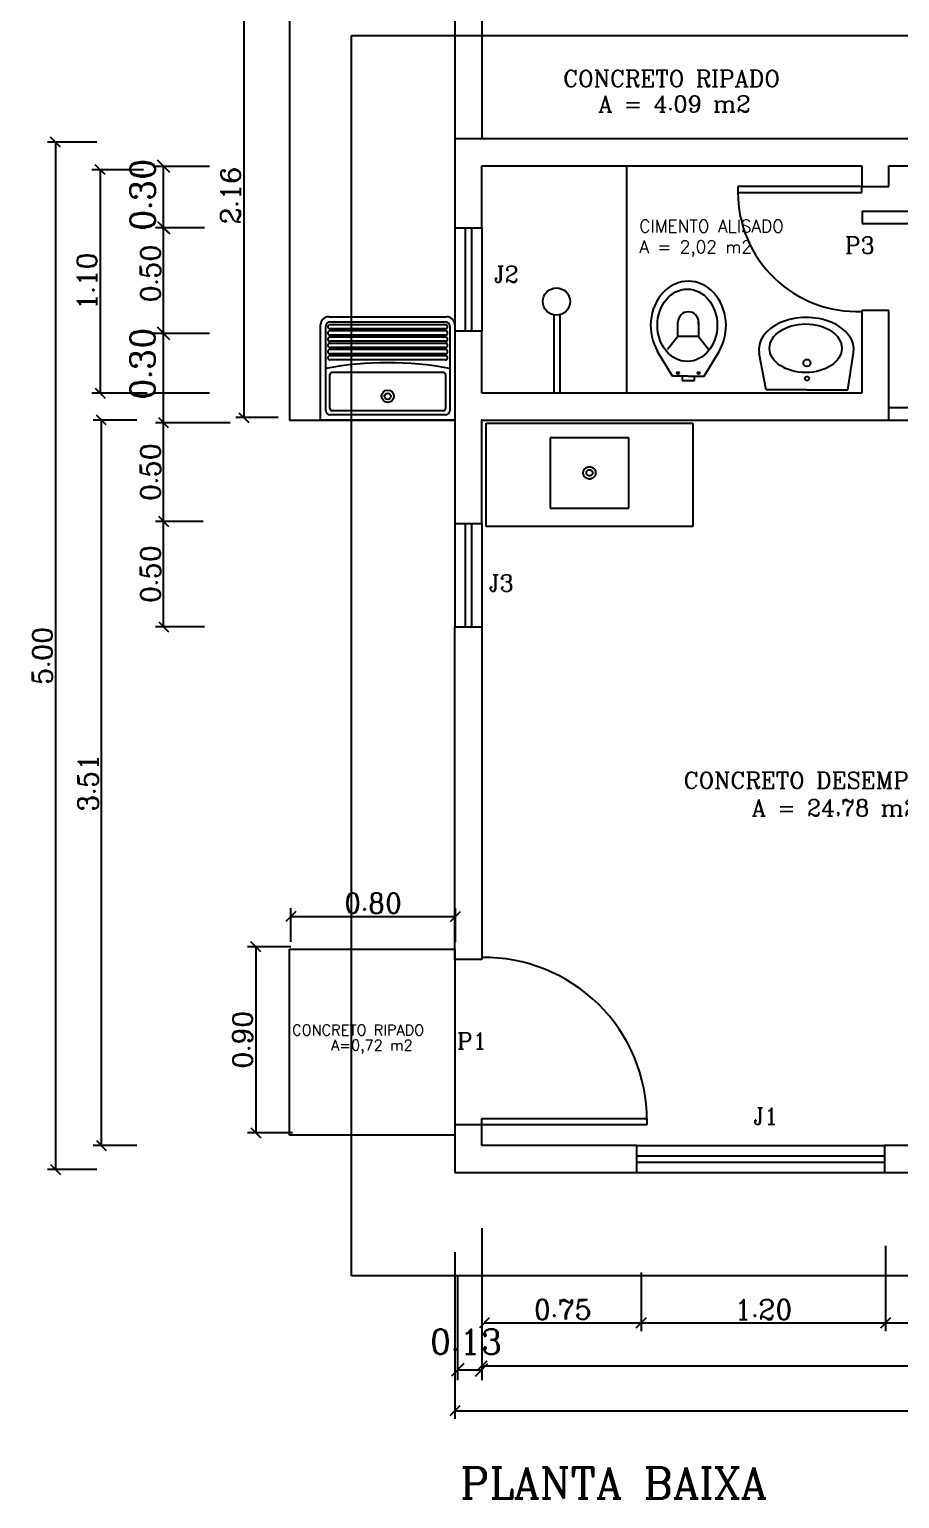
# Model space of a CAD drawing. Extents: x -43 to 70, y -5 to 23.
# Drawn here: x -42.7 to -38.49, y 5.12 to 12.23 of the extents above; entities that cross this region are included whole.
import ezdxf
from ezdxf.enums import TextEntityAlignment as Align

# ---------------------------------------------------------------- set-up
doc = ezdxf.new("R2010")
doc.units = 0
doc.header["$LTSCALE"] = 20
for name, pattern in [('BORDER2', [0.875, 0.25, -0.125, 0.25, -0.125, 0, -0.125]), ('DASHDOT', [1, 0.5, -0.25, 0, -0.25]), ('DASHED2', [0.375, 0.25, -0.125]), ('HIDDEN2', [0.1875, 0.125, -0.0625]), ('HIDDENX2', [0.75, 0.5, -0.25])]:
    doc.linetypes.add(name, pattern=pattern)
doc.layers.get('0').update_dxf_attribs({"color": 5, "linetype": 'CONTINUOUS'})
doc.layers.get('DEFPOINTS').update_dxf_attribs({"linetype": 'CONTINUOUS'})
for name, color, linetype in [('CAIXADÁGUA', 244, 'CONTINUOUS'), ('CALÇADA', 244, 'CONTINUOUS'), ('COTAS', 244, 'CONTINUOUS'), ('JANELA', 5, 'CONTINUOUS'), ('LOUÇA', 5, 'CONTINUOUS'), ('PAREDE', 7, 'CONTINUOUS'), ('PORTAS', 1, 'CONTINUOUS'), ('PROJPAR', 11, 'DASHED2'), ('PROJTELH', 30, 'HIDDEN2'), ('TEXTO', 1, 'CONTINUOUS')]:
    doc.layers.add(name, color=color, linetype=linetype)
doc.styles.add('ROMANC', font='romanc')
doc.dimstyles.new('ISO-25', dxfattribs={"dimscale": 0.8, "dimtxt": 0.12, "dimasz": 0.06, "dimexe": 0.05, "dimexo": 0.5, "dimgap": 0.02, "dimtad": 1, "dimtoh": 1, "dimzin": 1, "dimtxsty": 'ROMANC', "dimblk1": 'OBLIQUE', "dimblk2": 'OBLIQUE', "dimsah": 1, "dimcen": 0.12, "dimclrd": 244, "dimclre": 244, "dimclrt": 244, "dimazin": 3, "dimtfac": 1, "dimtdec": 4, "dimtmove": 0, "dimatfit": 3, "dimtvp": 1, "dimtolj": 1, "dimtzin": 0})

# ---------------------------------------------------------------- blocks, each defined once
blk = doc.blocks.new('_OBLIQUE')
at = {"color": 0, "linetype": 'BYBLOCK'}
blk.add_line((-0.5, -0.5), (0.5, 0.5), dxfattribs=at)
blk = doc.blocks.new('*D95')
at = {"color": 244, "linetype": 'BYBLOCK'}
for p, q in [((-41.4448, 12.4969), (-41.4448, 12.7112)), ((-41.4448, 12.6712), (-40.6448, 12.6712)), ((-40.6448, 12.5151), (-40.6448, 12.7112))]:
    blk.add_line(p, q, dxfattribs=at)
at = {"layer": 'DEFPOINTS', "color": 0, "linetype": 'BYBLOCK'}
for p in [(-40.6448, 12.6712), (-41.4448, 12.0969), (-40.6448, 12.1151)]:
    blk.add_point(p, dxfattribs=at)
at = {"color": 244, "linetype": 'BYBLOCK', "xscale": 0.048, "yscale": 0.048, "zscale": 0.048, "rotation": 180}
blk.add_blockref('_OBLIQUE', (-41.4448, 12.6712), dxfattribs=at)
at = {"color": 244, "linetype": 'BYBLOCK', "xscale": 0.048, "yscale": 0.048, "zscale": 0.048}
blk.add_blockref('_OBLIQUE', (-40.6448, 12.6712), dxfattribs=at)
at = {"color": 244, "linetype": 'BYBLOCK', "insert": (-41.0448, 12.7352), "char_height": 0.096, "attachment_point": 5, "style": 'ROMANC'}
blk.add_mtext('\\A1;0.80', dxfattribs=at)
blk = doc.blocks.new('*D92')
at = {"color": 244, "linetype": 'BYBLOCK'}
for p, q in [((-41.4389, 7.8121), (-41.4389, 7.9751)), ((-40.6421, 7.8121), (-40.6421, 7.9751)), ((-41.4389, 7.9351), (-40.6421, 7.9351))]:
    blk.add_line(p, q, dxfattribs=at)
at = {"layer": 'DEFPOINTS', "color": 0, "linetype": 'BYBLOCK'}
for p in [(-40.6421, 7.9351), (-41.4389, 7.4121), (-40.6421, 7.4121)]:
    blk.add_point(p, dxfattribs=at)
at = {"color": 244, "linetype": 'BYBLOCK', "xscale": 0.048, "yscale": 0.048, "zscale": 0.048, "rotation": 180}
blk.add_blockref('_OBLIQUE', (-41.4389, 7.9351), dxfattribs=at)
at = {"color": 244, "linetype": 'BYBLOCK', "xscale": 0.048, "yscale": 0.048, "zscale": 0.048}
blk.add_blockref('_OBLIQUE', (-40.6421, 7.9351), dxfattribs=at)
at = {"color": 244, "linetype": 'BYBLOCK', "insert": (-41.0405, 7.9991), "char_height": 0.096, "attachment_point": 5, "style": 'ROMANC'}
blk.add_mtext('\\A1;0.80', dxfattribs=at)
blk = doc.blocks.new('*D102')
at = {"color": 244, "linetype": 'BYBLOCK'}
for p, q in [((-42.3785, 11.6813), (-42.6174, 11.6813)), ((-42.5774, 11.6813), (-42.5774, 6.7106)), ((-42.3785, 6.7106), (-42.6174, 6.7106))]:
    blk.add_line(p, q, dxfattribs=at)
at = {"layer": 'DEFPOINTS', "color": 0, "linetype": 'BYBLOCK'}
for p in [(-41.9785, 11.6813), (-42.5774, 6.7106), (-41.9785, 6.7106)]:
    blk.add_point(p, dxfattribs=at)
at = {"color": 244, "linetype": 'BYBLOCK', "xscale": 0.048, "yscale": 0.048, "zscale": 0.048}
for p, rotation in [((-42.5774, 11.6813), 90), ((-42.5774, 6.7106), 270)]:
    blk.add_blockref('_OBLIQUE', p, dxfattribs=dict(at, rotation=rotation))
at = {"color": 244, "linetype": 'BYBLOCK', "insert": (-42.6414, 9.196), "char_height": 0.096, "attachment_point": 5, "rotation": 90, "style": 'ROMANC'}
blk.add_mtext('\\A1;{5.00}', dxfattribs=at)
blk = doc.blocks.new('*D100')
at = {"color": 244, "linetype": 'BYBLOCK'}
for p, q in [((-42.152, 11.5478), (-42.4017, 11.5478)), ((-42.3617, 11.5478), (-42.3617, 10.4667)), ((-42.1338, 10.4667), (-42.4017, 10.4667))]:
    blk.add_line(p, q, dxfattribs=at)
at = {"layer": 'DEFPOINTS', "color": 0, "linetype": 'BYBLOCK'}
for p in [(-41.752, 11.5478), (-42.3617, 10.4667), (-41.7338, 10.4667)]:
    blk.add_point(p, dxfattribs=at)
at = {"color": 244, "linetype": 'BYBLOCK', "xscale": 0.048, "yscale": 0.048, "zscale": 0.048}
for p, rotation in [((-42.3617, 11.5478), 90), ((-42.3617, 10.4667), 270)]:
    blk.add_blockref('_OBLIQUE', p, dxfattribs=dict(at, rotation=rotation))
at = {"color": 244, "linetype": 'BYBLOCK', "insert": (-42.4257, 11.0073), "char_height": 0.096, "attachment_point": 5, "rotation": 90, "style": 'ROMANC'}
blk.add_mtext('\\A1;{1.10}', dxfattribs=at)
blk = doc.blocks.new('*D99')
at = {"color": 244, "linetype": 'BYBLOCK'}
for p, q in [((-41.8564, 11.2667), (-42.0944, 11.2667)), ((-42.0544, 10.7553), (-42.0544, 11.2667))]:
    blk.add_line(p, q, dxfattribs=at)
at = {"layer": 'DEFPOINTS', "color": 0, "linetype": 'BYBLOCK'}
for p in [(-42.0544, 11.2667), (-41.4564, 11.2667), (-41.3328, 10.7553)]:
    blk.add_point(p, dxfattribs=at)
at = {"color": 244, "linetype": 'BYBLOCK', "xscale": 0.048, "yscale": 0.048, "zscale": 0.048}
for p, rotation in [((-42.0544, 11.2667), 90), ((-42.0544, 10.7553), 270)]:
    blk.add_blockref('_OBLIQUE', p, dxfattribs=dict(at, rotation=rotation))
at = {"color": 244, "linetype": 'BYBLOCK', "insert": (-42.1184, 11.0456), "char_height": 0.096, "attachment_point": 5, "rotation": 90, "style": 'ROMANC'}
blk.add_mtext('\\A1;{0.50}', dxfattribs=at)
blk = doc.blocks.new('*D96')
at = {"color": 244, "linetype": 'BYBLOCK'}
for p, q in [((-41.5001, 12.4967), (-41.7057, 12.4967)), ((-41.6657, 12.4967), (-41.6657, 10.3481)), ((-41.5001, 10.3481), (-41.7057, 10.3481))]:
    blk.add_line(p, q, dxfattribs=at)
at = {"layer": 'DEFPOINTS', "color": 0, "linetype": 'BYBLOCK'}
for p in [(-41.1001, 12.4967), (-41.6657, 10.3481), (-41.1001, 10.3481)]:
    blk.add_point(p, dxfattribs=at)
at = {"color": 244, "linetype": 'BYBLOCK', "xscale": 0.048, "yscale": 0.048, "zscale": 0.048}
for p, rotation in [((-41.6657, 12.4967), 90), ((-41.6657, 10.3481), 270)]:
    blk.add_blockref('_OBLIQUE', p, dxfattribs=dict(at, rotation=rotation))
at = {"color": 244, "linetype": 'BYBLOCK', "insert": (-41.7297, 11.4224), "char_height": 0.096, "attachment_point": 5, "rotation": 90, "style": 'ROMANC'}
blk.add_mtext('\\A1;{2.16}', dxfattribs=at)
blk = doc.blocks.new('*D101')
at = {"color": 244, "linetype": 'BYBLOCK'}
for p, q in [((-42.1847, 10.3367), (-42.3961, 10.3367)), ((-42.3561, 10.3367), (-42.3561, 6.8267)), ((-42.1847, 6.8267), (-42.3961, 6.8267))]:
    blk.add_line(p, q, dxfattribs=at)
at = {"layer": 'DEFPOINTS', "color": 0, "linetype": 'BYBLOCK'}
for p in [(-41.7847, 10.3367), (-42.3561, 6.8267), (-41.7847, 6.8267)]:
    blk.add_point(p, dxfattribs=at)
at = {"color": 244, "linetype": 'BYBLOCK', "xscale": 0.048, "yscale": 0.048, "zscale": 0.048}
for p, rotation in [((-42.3561, 10.3367), 90), ((-42.3561, 6.8267), 270)]:
    blk.add_blockref('_OBLIQUE', p, dxfattribs=dict(at, rotation=rotation))
at = {"color": 244, "linetype": 'BYBLOCK', "insert": (-42.4201, 8.5817), "char_height": 0.096, "attachment_point": 5, "rotation": 90, "style": 'ROMANC'}
blk.add_mtext('\\A1;3.51', dxfattribs=at)
blk = doc.blocks.new('*D93')
at = {"color": 244, "linetype": 'BYBLOCK'}
for p, q in [((-41.4385, 7.788), (-41.6483, 7.788)), ((-41.6083, 7.788), (-41.6083, 6.8884)), ((-41.4312, 6.8884), (-41.6483, 6.8884))]:
    blk.add_line(p, q, dxfattribs=at)
at = {"layer": 'DEFPOINTS', "color": 0, "linetype": 'BYBLOCK'}
for p in [(-41.0385, 7.788), (-41.6083, 6.8884), (-41.0312, 6.8884)]:
    blk.add_point(p, dxfattribs=at)
at = {"color": 244, "linetype": 'BYBLOCK', "xscale": 0.048, "yscale": 0.048, "zscale": 0.048}
for p, rotation in [((-41.6083, 7.788), 90), ((-41.6083, 6.8884), 270)]:
    blk.add_blockref('_OBLIQUE', p, dxfattribs=dict(at, rotation=rotation))
at = {"color": 244, "linetype": 'BYBLOCK', "insert": (-41.6723, 7.3382), "char_height": 0.096, "attachment_point": 5, "rotation": 90, "style": 'ROMANC'}
blk.add_mtext('\\A1;0.90', dxfattribs=at)
blk = doc.blocks.new('*D97')
at = {"color": 244, "linetype": 'BYBLOCK'}
for p, q in [((-41.8628, 9.8457), (-42.0944, 9.8457)), ((-42.0544, 9.3367), (-42.0544, 9.8457)), ((-41.8564, 9.3367), (-42.0944, 9.3367))]:
    blk.add_line(p, q, dxfattribs=at)
at = {"layer": 'DEFPOINTS', "color": 0, "linetype": 'BYBLOCK'}
for p in [(-42.0544, 9.8457), (-41.4628, 9.8457), (-41.4564, 9.3367)]:
    blk.add_point(p, dxfattribs=at)
at = {"color": 244, "linetype": 'BYBLOCK', "xscale": 0.048, "yscale": 0.048, "zscale": 0.048}
for p, rotation in [((-42.0544, 9.8457), 90), ((-42.0544, 9.3367), 270)]:
    blk.add_blockref('_OBLIQUE', p, dxfattribs=dict(at, rotation=rotation))
at = {"color": 244, "linetype": 'BYBLOCK', "insert": (-42.1184, 9.5912), "char_height": 0.096, "attachment_point": 5, "rotation": 90, "style": 'ROMANC'}
blk.add_mtext('\\A1;{0.50}', dxfattribs=at)
blk = doc.blocks.new('*D98')
at = {"color": 244, "linetype": 'BYBLOCK'}
for p, q in [((-41.7328, 10.3235), (-42.0944, 10.3235)), ((-42.0544, 9.8457), (-42.0544, 10.3235))]:
    blk.add_line(p, q, dxfattribs=at)
at = {"layer": 'DEFPOINTS', "color": 0, "linetype": 'BYBLOCK'}
for p in [(-42.0544, 10.3235), (-41.3328, 10.3235), (-41.4628, 9.8457)]:
    blk.add_point(p, dxfattribs=at)
at = {"color": 244, "linetype": 'BYBLOCK', "xscale": 0.048, "yscale": 0.048, "zscale": 0.048}
for p, rotation in [((-42.0544, 10.3235), 90), ((-42.0544, 9.8457), 270)]:
    blk.add_blockref('_OBLIQUE', p, dxfattribs=dict(at, rotation=rotation))
at = {"color": 244, "linetype": 'BYBLOCK', "insert": (-42.1184, 10.0846), "char_height": 0.096, "attachment_point": 5, "rotation": 90, "style": 'ROMANC'}
blk.add_mtext('\\A1;{0.50}', dxfattribs=at)
blk = doc.blocks.new('*D91')
at = {"color": 244, "linetype": 'BYBLOCK'}
for p, q in [((-40.6448, 6.3106), (-40.6448, 5.5035)), ((-34.6566, 6.2967), (-34.6566, 5.5035)), ((-40.6448, 5.5435), (-34.6566, 5.5435))]:
    blk.add_line(p, q, dxfattribs=at)
at = {"layer": 'DEFPOINTS', "color": 0, "linetype": 'BYBLOCK'}
for p in [(-40.6448, 6.7106), (-34.6566, 6.6967), (-34.6566, 5.5435)]:
    blk.add_point(p, dxfattribs=at)
at = {"color": 244, "linetype": 'BYBLOCK', "xscale": 0.048, "yscale": 0.048, "zscale": 0.048, "rotation": 180}
blk.add_blockref('_OBLIQUE', (-40.6448, 5.5435), dxfattribs=at)
at = {"color": 244, "linetype": 'BYBLOCK', "xscale": 0.048, "yscale": 0.048, "zscale": 0.048}
blk.add_blockref('_OBLIQUE', (-34.6566, 5.5435), dxfattribs=at)
at = {"color": 244, "linetype": 'BYBLOCK', "insert": (-37.6507, 5.6075), "char_height": 0.096, "attachment_point": 5, "style": 'ROMANC'}
blk.add_mtext('\\A1;{6.00}', dxfattribs=at)
blk = doc.blocks.new('*D90')
at = {"color": 244, "linetype": 'BYBLOCK'}
for p, q in [((-40.5148, 6.4267), (-40.5148, 5.72)), ((-34.7885, 6.4267), (-34.7885, 5.72)), ((-40.5148, 5.76), (-34.7885, 5.76))]:
    blk.add_line(p, q, dxfattribs=at)
at = {"layer": 'DEFPOINTS', "color": 0, "linetype": 'BYBLOCK'}
for p in [(-40.5148, 6.8267), (-34.7885, 6.8267), (-34.7885, 5.76)]:
    blk.add_point(p, dxfattribs=at)
at = {"color": 244, "linetype": 'BYBLOCK', "xscale": 0.048, "yscale": 0.048, "zscale": 0.048, "rotation": 180}
blk.add_blockref('_OBLIQUE', (-40.5148, 5.76), dxfattribs=at)
at = {"color": 244, "linetype": 'BYBLOCK', "xscale": 0.048, "yscale": 0.048, "zscale": 0.048}
blk.add_blockref('_OBLIQUE', (-34.7885, 5.76), dxfattribs=at)
at = {"color": 244, "linetype": 'BYBLOCK', "insert": (-37.6517, 5.824), "char_height": 0.096, "attachment_point": 5, "style": 'ROMANC'}
blk.add_mtext('\\A1;{5.74}', dxfattribs=at)
blk = doc.blocks.new('*D87')
at = {"color": 244, "linetype": 'BYBLOCK'}
for p, q in [((-36.7154, 6.3076), (-36.7154, 5.929)), ((-38.5596, 5.969), (-36.7154, 5.969))]:
    blk.add_line(p, q, dxfattribs=at)
at = {"layer": 'DEFPOINTS', "color": 0, "linetype": 'BYBLOCK'}
for p in [(-38.5596, 6.742), (-36.7154, 6.7076), (-36.7154, 5.969)]:
    blk.add_point(p, dxfattribs=at)
at = {"color": 244, "linetype": 'BYBLOCK', "xscale": 0.048, "yscale": 0.048, "zscale": 0.048, "rotation": 180}
blk.add_blockref('_OBLIQUE', (-38.5596, 5.969), dxfattribs=at)
at = {"color": 244, "linetype": 'BYBLOCK', "xscale": 0.048, "yscale": 0.048, "zscale": 0.048}
blk.add_blockref('_OBLIQUE', (-36.7154, 5.969), dxfattribs=at)
at = {"color": 244, "linetype": 'BYBLOCK', "insert": (-37.6375, 6.033), "char_height": 0.096, "attachment_point": 5, "style": 'ROMANC'}
blk.add_mtext('\\A1;1.84', dxfattribs=at)
blk = doc.blocks.new('*D86')
at = {"color": 244, "linetype": 'BYBLOCK'}
for p, q in [((-38.5596, 6.342), (-38.5596, 5.929)), ((-39.7429, 5.969), (-38.5596, 5.969))]:
    blk.add_line(p, q, dxfattribs=at)
at = {"layer": 'DEFPOINTS', "color": 0, "linetype": 'BYBLOCK'}
for p in [(-38.5596, 6.742), (-39.7429, 6.612), (-38.5596, 5.969)]:
    blk.add_point(p, dxfattribs=at)
at = {"color": 244, "linetype": 'BYBLOCK', "xscale": 0.048, "yscale": 0.048, "zscale": 0.048, "rotation": 180}
blk.add_blockref('_OBLIQUE', (-39.7429, 5.969), dxfattribs=at)
at = {"color": 244, "linetype": 'BYBLOCK', "xscale": 0.048, "yscale": 0.048, "zscale": 0.048}
blk.add_blockref('_OBLIQUE', (-38.5596, 5.969), dxfattribs=at)
at = {"color": 244, "linetype": 'BYBLOCK', "insert": (-39.1512, 6.033), "char_height": 0.096, "attachment_point": 5, "style": 'ROMANC'}
blk.add_mtext('\\A1;{1.20}', dxfattribs=at)
blk = doc.blocks.new('*D85')
at = {"color": 244, "linetype": 'BYBLOCK'}
for p, q in [((-39.7429, 6.212), (-39.7429, 5.929)), ((-40.5021, 5.969), (-39.7429, 5.969))]:
    blk.add_line(p, q, dxfattribs=at)
at = {"layer": 'DEFPOINTS', "color": 0, "linetype": 'BYBLOCK'}
for p in [(-40.5021, 6.742), (-39.7429, 6.612), (-39.7429, 5.969)]:
    blk.add_point(p, dxfattribs=at)
at = {"color": 244, "linetype": 'BYBLOCK', "xscale": 0.048, "yscale": 0.048, "zscale": 0.048, "rotation": 180}
blk.add_blockref('_OBLIQUE', (-40.5021, 5.969), dxfattribs=at)
at = {"color": 244, "linetype": 'BYBLOCK', "xscale": 0.048, "yscale": 0.048, "zscale": 0.048}
blk.add_blockref('_OBLIQUE', (-39.7429, 5.969), dxfattribs=at)
at = {"color": 244, "linetype": 'BYBLOCK', "insert": (-40.1225, 6.033), "char_height": 0.096, "attachment_point": 5, "style": 'ROMANC'}
blk.add_mtext('\\A1;{0.75}', dxfattribs=at)

msp = doc.modelspace()

# ---------------------------------------------------------------- linework, layer by layer
at = {"color": 244, "linetype": 'BYBLOCK'}
for p, q in [((-41.8328, 11.5639), (-42.1044, 11.5639)), ((-42.0544, 11.2667), (-42.0544, 11.5639)), ((-41.8328, 10.7553), (-42.1044, 10.7553)), ((-42.0544, 10.4667), (-42.0544, 10.7553)), ((-41.8328, 10.4667), (-42.1044, 10.4667)), ((-42.0544, 10.3235), (-42.0544, 10.4667)), ((-40.6448, 7.9767), (-40.6448, 8.048)), ((-40.5148, 6.333), (-40.5148, 5.6912)), ((-40.6315, 6.1967), (-40.6315, 5.6912)), ((-40.5021, 5.969), (-40.0364, 5.969)), ((-40.6315, 5.7412), (-40.5148, 5.7412))]:
    msp.add_line(p, q, dxfattribs=at)
at = {"layer": 'CAIXADÁGUA', "linetype": 'BORDER2'}
for p, q in [((-38.5448, 10.3967), (-34.7748, 10.3967)), ((-38.5448, 10.3367), (-34.7748, 10.3367))]:
    msp.add_line(p, q, dxfattribs=at)
at = {"layer": 'CALÇADA'}
for p, q in [((-37.6448, 11.6967), (-38.5448, 11.6967)), ((-41.4448, 7.7767), (-40.6448, 7.7767)), ((-41.4448, 6.8767), (-41.4448, 7.7767)), ((-40.6448, 7.7767), (-40.6448, 6.8767)), ((-40.6448, 6.8767), (-41.4448, 6.8767))]:
    msp.add_line(p, q, dxfattribs=at)
at = {"layer": 'CALÇADA', "color": 244}
msp.add_line((-41.4448, 10.3367), (-40.6448, 10.3367), dxfattribs=at)
at = {"layer": 'COTAS'}
for p, q in [((-39.8148, 11.5667), (-39.8148, 10.4667)), ((-40.6448, 7.7267), (-40.6448, 6.9267))]:
    msp.add_line(p, q, dxfattribs=at)
at = {"layer": 'DEFPOINTS', "color": 0, "linetype": 'BYBLOCK'}
for p in [(-40.6448, 11.6967), (-40.6448, 11.6967), (-40.6224, 11.6967), (-40.6137, 11.6967), (-42.0544, 11.5639), (-40.5148, 11.5667), (-40.5148, 11.5667), (-40.5148, 11.5667), (-40.5148, 11.5667), (-40.5148, 11.5639), (-38.6748, 11.5667), (-38.6748, 11.5667), (-38.5448, 11.5667), (-38.5448, 11.5667), (-40.6448, 11.2667), (-40.6448, 11.2667), (-40.6384, 11.2667), (-42.0544, 10.7553), (-40.6137, 10.7667), (-40.6137, 10.7667), (-40.5148, 10.7553), (-40.5148, 10.4667), (-40.5148, 10.4667), (-40.5148, 10.4667), (-40.5148, 10.4667), (-40.5148, 10.4667), (-40.5148, 10.3235), (-40.6411, 9.8367), (-40.6411, 9.8367), (-40.6448, 9.3403), (-40.6448, 7.848), (-41.4448, 7.7767), (-41.4448, 7.7767), (-40.6448, 7.7767), (-41.4448, 6.8767), (-40.5148, 6.833), (-40.5148, 6.8267), (-40.5116, 6.8267), (-40.4728, 6.8267), (-40.6448, 6.6967), (-40.6448, 6.6967), (-40.6448, 6.6967), (-40.6315, 6.6967), (-40.5148, 5.7412)]:
    msp.add_point(p, dxfattribs=at)
at = {"layer": 'DEFPOINTS', "color": 0, "linetype": 'CONTINUOUS'}
msp.add_point((-41.2364, 10.4667), dxfattribs=at)
at = {"layer": 'JANELA', "color": 1}
for p, q in [((-40.6448, 11.2667), (-40.6448, 10.7667)), ((-40.5148, 11.2667), (-40.5148, 10.7667)), ((-40.6448, 9.8367), (-40.6448, 9.3367)), ((-40.5148, 9.8367), (-40.5148, 9.3367)), ((-39.7648, 6.8267), (-38.5648, 6.8267)), ((-39.7648, 6.6967), (-38.5648, 6.6967))]:
    msp.add_line(p, q, dxfattribs=at)
at = {"layer": 'JANELA'}
for p, q in [((-40.5948, 11.2667), (-40.5948, 10.7667)), ((-40.5648, 11.2667), (-40.5648, 10.7667)), ((-40.5948, 9.8367), (-40.5948, 9.3367)), ((-40.5648, 9.8367), (-40.5648, 9.3367)), ((-39.7648, 6.7767), (-38.5648, 6.7767)), ((-39.7648, 6.7467), (-38.5648, 6.7467))]:
    msp.add_line(p, q, dxfattribs=at)
at = {"layer": 'LOUÇA', "color": 30, "linetype": 'CONTINUOUS', "ltscale": 2.5}
for p, q in [((-41.2548, 10.8367), (-40.6848, 10.8367)), ((-41.2498, 10.8117), (-40.6898, 10.8117)), ((-41.2948, 10.3367), (-41.2948, 10.7967)), ((-41.2698, 10.7475), (-41.2701, 10.7475)), ((-41.2698, 10.7375), (-41.2701, 10.7375)), ((-41.2698, 10.3817), (-41.2698, 10.7917)), ((-40.6898, 10.7975), (-41.2498, 10.7975)), ((-40.6898, 10.7775), (-41.2498, 10.7775)), ((-40.6898, 10.7475), (-41.2498, 10.7475)), ((-40.6898, 10.7375), (-41.2498, 10.7375)), ((-40.6698, 10.7917), (-40.6698, 10.3817)), ((-41.2698, 10.7175), (-41.2701, 10.7175)), ((-41.2698, 10.6875), (-41.2701, 10.6875)), ((-41.2698, 10.6775), (-41.2701, 10.6775)), ((-40.6898, 10.7175), (-41.2498, 10.7175)), ((-40.6898, 10.7075), (-41.2498, 10.7075)), ((-40.6898, 10.6875), (-41.2498, 10.6875)), ((-40.6898, 10.6775), (-41.2498, 10.6775)), ((-41.2698, 10.6575), (-41.2701, 10.6575)), ((-41.2698, 10.6475), (-41.2701, 10.6475)), ((-41.2698, 10.6275), (-41.2701, 10.6275)), ((-40.6898, 10.6575), (-41.2498, 10.6575)), ((-40.6898, 10.6475), (-41.2498, 10.6475)), ((-40.6898, 10.6275), (-41.2498, 10.6275)), ((-41.2498, 10.3917), (-41.2498, 10.5567)), ((-40.6998, 10.5667), (-41.2398, 10.5667)), ((-40.6898, 10.5567), (-40.6898, 10.3917)), ((-40.6998, 10.3817), (-41.2398, 10.3817)), ((-40.6898, 10.3617), (-41.2498, 10.3617))]:
    msp.add_line(p, q, dxfattribs=at)
at = {"layer": 'LOUÇA', "color": 244}
for p, q in [((-40.1648, 10.4667), (-40.1648, 10.8452)), ((-40.1348, 10.4667), (-40.1348, 10.8467)), ((-39.5648, 10.7403), (-39.5648, 10.8103)), ((-39.5148, 10.8603), (-39.5148, 10.8603)), ((-39.4648, 10.8003), (-39.4648, 10.8103)), ((-39.4648, 10.8103), (-39.4648, 10.7403)), ((-39.5648, 10.7403), (-39.6148, 10.6779)), ((-39.5148, 10.7403), (-39.5648, 10.7403)), ((-39.4648, 10.7403), (-39.5148, 10.7403)), ((-39.4648, 10.7403), (-39.4148, 10.6779)), ((-39.5908, 10.5483), (-39.6635, 10.6687)), ((-39.4388, 10.5483), (-39.3661, 10.6687)), ((-39.138, 10.4827), (-39.1717, 10.6578)), ((-38.743, 10.4827), (-38.7149, 10.6614)), ((-39.5148, 10.5483), (-39.5908, 10.5483)), ((-39.5448, 10.5483), (-39.5448, 10.5283)), ((-39.5448, 10.5283), (-39.4848, 10.5283)), ((-39.5148, 10.5483), (-39.4388, 10.5483)), ((-39.4848, 10.5283), (-39.4848, 10.5483)), ((-38.9405, 10.4827), (-39.138, 10.4827)), ((-38.9405, 10.4827), (-38.743, 10.4827))]:
    msp.add_line(p, q, dxfattribs=at)
at = {"layer": 'LOUÇA', "color": 30, "linetype": 'CONTINUOUS'}
for p, q in [((-41.2689, 10.7975), (-41.2701, 10.7975)), ((-40.6898, 10.7675), (-41.2498, 10.7675)), ((-40.6698, 10.7975), (-40.6707, 10.7975)), ((-40.6448, 10.7967), (-40.6448, 10.3367)), ((-40.6448, 10.3367), (-41.2948, 10.3367))]:
    msp.add_line(p, q, dxfattribs=at)
at = {"layer": 'LOUÇA', "linetype": 'CONTINUOUS'}
for p, q in [((-41.2698, 10.7775), (-41.2701, 10.7775)), ((-41.2698, 10.7675), (-41.2701, 10.7675))]:
    msp.add_line(p, q, dxfattribs=at)
at = {"layer": 'LOUÇA', "color": 30, "linetype": 'HIDDEN2'}
msp.add_line((-40.5148, 9.8367), (-40.5148, 10.3367), dxfattribs=at)
at = {"layer": 'LOUÇA', "color": 30, "linetype": 'HIDDEN2', "ltscale": 0.6}
for p, q in [((-40.4934, 10.321), (-39.4934, 10.321)), ((-40.4934, 9.821), (-40.4934, 10.321)), ((-39.4934, 10.321), (-39.4934, 9.821)), ((-39.9934, 10.251), (-40.1834, 10.251)), ((-40.1834, 10.251), (-40.1834, 9.911)), ((-39.8034, 10.251), (-39.9934, 10.251)), ((-39.8034, 9.911), (-39.8034, 10.251)), ((-40.1834, 9.911), (-39.8034, 9.911)), ((-39.4934, 9.821), (-40.4934, 9.821))]:
    msp.add_line(p, q, dxfattribs=at)
at = {"layer": 'LOUÇA', "color": 244}
for centre, radius in [((-40.153, 10.9098), 0.0657), ((-38.9405, 10.6127), 0.0175), ((-39.5648, 10.564), 0.005), ((-39.4648, 10.564), 0.005), ((-38.9405, 10.5377), 0.01)]:
    msp.add_circle(centre, radius, dxfattribs=at)
at = {"layer": 'LOUÇA', "color": 30, "linetype": 'CONTINUOUS'}
msp.add_circle((-40.9698, 10.4517), 0.03, dxfattribs=at)
at = {"layer": 'LOUÇA', "color": 30, "linetype": 'CONTINUOUS', "ltscale": 2.5}
msp.add_circle((-40.9698, 10.4517), 0.015, dxfattribs=at)
at = {"layer": 'LOUÇA', "color": 30, "linetype": 'HIDDEN2', "ltscale": 0.6}
for radius in [0.03, 0.015]:
    msp.add_circle((-39.9934, 10.081), radius, dxfattribs=at)
at = {"layer": 'LOUÇA', "color": 30, "linetype": 'CONTINUOUS', "ltscale": 2.5}
for centre, radius, start, end in [((-41.2548, 10.7967), 0.04, 90, 180), ((-40.6898, 10.7917), 0.02, 0, 90), ((-40.6848, 10.7967), 0.04, 0, 90), ((-41.2498, 10.7575), 0.01, 90, 270), ((-41.2498, 10.7275), 0.01, 90, 270), ((-41.2498, 10.6975), 0.01, 90, 270), ((-41.2498, 10.6675), 0.01, 90, 270), ((-40.9698, 8.9393), 1.6745, 79.67913, 100.32087), ((-41.2498, 10.6375), 0.01, 90, 270), ((-40.6998, 10.5567), 0.01, 0, 90)]:
    msp.add_arc(centre, radius, start, end, dxfattribs=at)
at = {"layer": 'LOUÇA', "color": 30, "linetype": 'CONTINUOUS'}
for centre, radius, start, end in [((-41.2498, 10.7917), 0.02, 90, 180), ((-41.2498, 10.7875), 0.01, 90, 270), ((-40.6898, 10.7875), 0.01, 270, 90), ((-40.6898, 10.7575), 0.01, 270, 90), ((-40.6898, 10.7275), 0.01, 270, 90), ((-40.6898, 10.6975), 0.01, 270, 90), ((-40.6898, 10.6675), 0.01, 270, 90), ((-40.6898, 10.6375), 0.01, 270, 90), ((-41.2398, 10.5567), 0.01, 90, 180), ((-41.2498, 10.3817), 0.02, 180, 270), ((-41.2398, 10.3917), 0.01, 180, 270), ((-40.6998, 10.3917), 0.01, 270, 0), ((-40.6898, 10.3817), 0.02, 270, 0)]:
    msp.add_arc(centre, radius, start, end, dxfattribs=at)
at = {"layer": 'LOUÇA', "color": 244}
for start, end in [(90, 180), (0, 90)]:
    msp.add_arc((-39.5148, 10.8103), 0.05, start, end, dxfattribs=at)
for centre, major_axis, ratio, start_param, end_param in [((-39.5148, 10.7933), (0, 0.215), 0.848837, -2.189281, 2.189281), ((-38.9436, 10.6777), (-0.23, 0), 0.673913, 3.035992, 6.412243)]:
    msp.add_ellipse(centre, major_axis=major_axis, ratio=ratio, start_param=start_param, end_param=end_param, dxfattribs=at)
for centre, major_axis, ratio in [((-39.5196, 10.795), (0, 0.175), 0.828571), ((-38.9467, 10.684), (-0.175, 0), 0.671429)]:
    msp.add_ellipse(centre, major_axis=major_axis, ratio=ratio, dxfattribs=at)
at = {"layer": 'LOUÇA', "color": 30, "linetype": 'HIDDEN2'}
msp.add_point((-40.5148, 10.3367), dxfattribs=at)
msp.add_point((-40.5148, 10.3367), dxfattribs=at)
msp.add_point((-40.5148, 10.3367), dxfattribs=at)
msp.add_point((-40.5148, 10.3367), dxfattribs=at)
msp.add_point((-40.5148, 10.3367), dxfattribs=at)
msp.add_point((-40.5148, 10.3367), dxfattribs=at)
msp.add_point((-40.5148, 10.3367), dxfattribs=at)
msp.add_point((-40.5148, 10.3367), dxfattribs=at)
at = {"layer": 'PAREDE', "color": 244}
msp.add_line((-41.4448, 12.4967), (-41.4448, 10.3367), dxfattribs=at)
at = {"layer": 'PAREDE'}
for p, q in [((-38.4448, 11.6967), (-40.6448, 11.6967)), ((-40.6448, 11.6967), (-40.6448, 11.2667)), ((-40.5148, 11.5667), (-38.6748, 11.5667)), ((-40.5148, 11.2667), (-40.5148, 11.5667)), ((-38.6748, 11.5667), (-38.6748, 11.4667)), ((-38.5448, 11.5667), (-38.4448, 11.5667)), ((-38.5448, 11.4667), (-38.5448, 11.5667)), ((-38.6748, 11.4667), (-38.5448, 11.4667)), ((-40.6448, 11.2667), (-40.5148, 11.2667)), ((-38.6748, 10.8667), (-38.6748, 10.4667)), ((-38.5448, 10.8667), (-38.6748, 10.8667)), ((-38.5448, 10.3367), (-38.5448, 10.8667)), ((-40.5148, 10.7667), (-40.6448, 10.7667)), ((-40.5148, 10.4667), (-40.5148, 10.7667)), ((-38.6748, 10.4667), (-40.5148, 10.4667)), ((-40.5148, 10.3367), (-38.5448, 10.3367)), ((-40.6448, 9.8367), (-40.5148, 9.8367)), ((-40.6448, 7.7267), (-40.6448, 9.3367)), ((-40.6448, 9.3367), (-40.5148, 9.3367)), ((-40.5148, 9.3367), (-40.5148, 7.7267)), ((-40.5148, 7.7267), (-40.6448, 7.7267)), ((-40.6448, 6.9267), (-40.6448, 6.6967)), ((-40.5148, 6.9267), (-40.6448, 6.9267)), ((-40.5148, 6.8267), (-40.5148, 6.9267)), ((-39.7648, 6.8267), (-40.5148, 6.8267)), ((-39.7648, 6.6967), (-39.7648, 6.8267)), ((-36.7248, 6.8267), (-38.5648, 6.8267)), ((-38.5648, 6.8267), (-38.5648, 6.6967)), ((-40.6448, 6.6967), (-39.7648, 6.6967)), ((-38.5648, 6.6967), (-36.7248, 6.6967))]:
    msp.add_line(p, q, dxfattribs=at)
at = {"layer": 'PAREDE', "color": 244, "linetype": 'BORDER2'}
for p, q in [((-38.6726, 11.3467), (-34.7748, 11.3467)), ((-38.6726, 11.2867), (-34.7748, 11.2867))]:
    msp.add_line(p, q, dxfattribs=at)
at = {"layer": 'PAREDE', "color": 7, "linetype": 'DASHDOT'}
for p, q in [((-40.6448, 10.7667), (-40.6448, 9.8367)), ((-40.5148, 9.8367), (-40.5148, 10.3367))]:
    msp.add_line(p, q, dxfattribs=at)
at = {"layer": 'PORTAS'}
for p, q in [((-39.2748, 11.4667), (-39.2748, 11.4367)), ((-38.6748, 11.4667), (-39.2748, 11.4667)), ((-38.6748, 11.4367), (-38.6748, 11.4667)), ((-39.2748, 11.4367), (-38.6748, 11.4367)), ((-40.5148, 6.9567), (-39.7148, 6.9567)), ((-40.5148, 6.9267), (-40.5148, 6.9567)), ((-39.7148, 6.9267), (-40.5148, 6.9267)), ((-39.7148, 6.9567), (-39.7148, 6.9267))]:
    msp.add_line(p, q, dxfattribs=at)
at = {"layer": 'PROJPAR', "color": 30, "linetype": 'HIDDEN2', "ltscale": 2.5}
for p, q in [((-40.6448, 16.5667), (-40.6448, 11.6967)), ((-40.5148, 15.0767), (-40.5148, 11.6967))]:
    msp.add_line(p, q, dxfattribs=at)
at = {"layer": 'PROJTELH', "linetype": 'HIDDENX2', "ltscale": 0.8}
for p, q in [((-41.1448, 12.1967), (-34.1448, 12.1967)), ((-41.1448, 6.1967), (-41.1448, 12.1967)), ((-34.1448, 6.1967), (-41.1448, 6.1967))]:
    msp.add_line(p, q, dxfattribs=at)
at = {"layer": 'TEXTO', "color": 244, "linetype": 'BORDER2'}
msp.add_line((-38.6726, 11.3467), (-38.6726, 11.2867), dxfattribs=at)
at = {"layer": 'TEXTO', "color": 30, "linetype": 'CONTINUOUS'}
for centre, radius, start, end in [((-38.6974, 11.4391), 0.5774, 180, 272.23911), ((-40.5027, 6.9483), 0.7879, 0, 90.88201)]:
    msp.add_arc(centre, radius, start, end, dxfattribs=at)

# ---------------------------------------------------------------- block references
at = {"color": 244, "linetype": 'BYBLOCK', "xscale": 0.06, "yscale": 0.06, "zscale": 0.06}
for p, rotation in [((-42.0544, 11.5639), 90), ((-42.0544, 11.2667), 270), ((-42.0544, 10.7553), 90), ((-40.6315, 5.7412), 180)]:
    msp.add_blockref('_OBLIQUE', p, dxfattribs=dict(at, rotation=rotation))
msp.add_blockref('_OBLIQUE', (-40.5148, 5.7412), dxfattribs=at)

# ---------------------------------------------------------------- texts
at = {"color": 244, "linetype": 'BYBLOCK', "char_height": 0.12, "attachment_point": 4, "rotation": 90, "style": 'ROMANC'}
for s, insert in [('\\A1;0.30', (-42.1562, 11.2518)), ('{0.30}', (-42.1564, 10.4342))]:
    msp.add_mtext(s, dxfattribs=dict(at, insert=insert))
at = {"color": 244, "linetype": 'BYBLOCK', "insert": (-40.5912, 5.8776), "char_height": 0.12, "attachment_point": 5, "style": 'ROMANC'}
msp.add_mtext('{0.13}', dxfattribs=at)
at = {"layer": 'TEXTO', "color": 1, "linetype": 'CONTINUOUS', "style": 'ROMANC'}
for height, p in [(0.08, (-40.1204, 11.9487)), (0.0512, (-41.4323, 7.3595))]:
    msp.add_text('CONCRETO RIPADO', height=height, dxfattribs=at).set_placement(p)
for s, height, p in [('A = 4.09 m2', 0.08, (-39.582, 11.8259)), ('P3', 0.08, (-38.6845, 11.1425)), ('J2', 0.08, (-40.3957, 11.0018)), ('J3', 0.08, (-40.4201, 9.5078)), ('A=0,72 m2', 0.0512, (-41.0465, 7.2868)), ('P1', 0.08, (-40.5619, 7.292)), ('J1', 0.08, (-39.1395, 6.9282))]:
    msp.add_text(s, height=height, dxfattribs=at).set_placement(p, align=Align.CENTER)
at = {"layer": 'TEXTO', "color": 5, "linetype": 'CONTINUOUS', "style": 'ROMANC'}
msp.add_text('PLANTA BAIXA', height=0.15, dxfattribs=at).set_placement((-40.6186, 5.1182))
at = {"layer": 'TEXTO', "color": 1, "linetype": 'CONTINUOUS', "attachment_point": 7, "style": 'ROMANC'}
for s, insert, char_height in [('{CIMENTO ALISADO}\\P{A = 2,02 m2}', (-39.7519, 11.1263), 0.06), ('{CONCRETO DESEMPENADO}\\P{      A = 24,78 m2}', (-39.5373, 8.4199), 0.08)]:
    msp.add_mtext(s, dxfattribs=dict(at, insert=insert, char_height=char_height))

# ---------------------------------------------------------------- dimensions: what is measured, and where the dimension line sits
at = {"layer": 'TEXTO', "color": 30, "linetype": 'CONTINUOUS'}
for base, p1, p2, override, picture, middle in [((-40.6448, 12.6712), (-41.4448, 12.0969), (-40.6448, 12.1151), {"dimexe": 0.05, "dimexo": 0.5, "dimtoh": 0, "dimtxsty": 'ROMANC', "dimblk1": 'OBLIQUE', "dimblk2": 'OBLIQUE', "dimsah": 1}, '*D95', (-41.0448, 12.7352)), ((-40.6421, 7.9351), (-41.4389, 7.4121), (-40.6421, 7.4121), {"dimexe": 0.05, "dimexo": 0.5, "dimtoh": 0, "dimtxsty": 'ROMANC', "dimblk1": 'OBLIQUE', "dimblk2": 'OBLIQUE', "dimsah": 1}, '*D92', (-41.0405, 7.9991)), ((-36.7154, 5.969), (-38.5596, 6.742), (-36.7154, 6.7076), {"dimexe": 0.05, "dimexo": 0.5, "dimtoh": 0, "dimtxsty": 'ROMANC', "dimblk1": 'OBLIQUE', "dimblk2": 'OBLIQUE', "dimsah": 1, "dimse1": 1}, '*D87', (-37.6375, 6.033))]:
    dim = msp.add_linear_dim(base=base, p1=p1, p2=p2, dimstyle='ISO-25', override=override, dxfattribs=at)
    dim.commit()
    dim.dimension.update_dxf_attribs({"geometry": picture, "text_midpoint": middle})
for base, p1, p2, text, override, picture, middle in [((-41.6657, 10.3481), (-41.1001, 12.4967), (-41.1001, 10.3481), '{2.16}', {"dimexe": 0.05, "dimexo": 0.5, "dimtoh": 0, "dimtxsty": 'ROMANC', "dimblk1": 'OBLIQUE', "dimblk2": 'OBLIQUE', "dimsah": 1}, '*D96', (-41.7297, 11.4224)), ((-42.5774, 6.7106), (-41.9785, 11.6813), (-41.9785, 6.7106), '{5.00}', {"dimexe": 0.05, "dimexo": 0.5, "dimtoh": 0, "dimtxsty": 'ROMANC', "dimblk1": 'OBLIQUE', "dimblk2": 'OBLIQUE', "dimsah": 1}, '*D102', (-42.6414, 9.196)), ((-42.3617, 10.4667), (-41.752, 11.5478), (-41.7338, 10.4667), '{1.10}', {"dimexe": 0.05, "dimexo": 0.5, "dimtoh": 0, "dimtxsty": 'ROMANC', "dimblk1": 'OBLIQUE', "dimblk2": 'OBLIQUE', "dimsah": 1}, '*D100', (-42.4257, 11.0073)), ((-42.0544, 10.3235), (-41.4628, 9.8457), (-41.3328, 10.3235), '{0.50}', {"dimexe": 0.05, "dimexo": 0.5, "dimtoh": 0, "dimtxsty": 'ROMANC', "dimblk1": 'OBLIQUE', "dimblk2": 'OBLIQUE', "dimsah": 1, "dimse1": 1}, '*D98', (-42.1184, 10.0846)), ((-42.0544, 9.8457), (-41.4564, 9.3367), (-41.4628, 9.8457), '{0.50}', {"dimexe": 0.05, "dimexo": 0.5, "dimtoh": 0, "dimtxsty": 'ROMANC', "dimblk1": 'OBLIQUE', "dimblk2": 'OBLIQUE', "dimsah": 1}, '*D97', (-42.1184, 9.5912))]:
    dim = msp.add_linear_dim(base=base, p1=p1, p2=p2, angle=90, text=text, dimstyle='ISO-25', override=override, dxfattribs=at)
    dim.commit()
    dim.dimension.update_dxf_attribs({"geometry": picture, "text_midpoint": middle})
dim = msp.add_linear_dim(base=(-42.0544, 11.2667), p1=(-41.3328, 10.7553), p2=(-41.4564, 11.2667), angle=90, text='{0.50}', dimstyle='ISO-25', override={"dimexe": 0.05, "dimexo": 0.5, "dimtoh": 0, "dimtxsty": 'ROMANC', "dimblk1": 'OBLIQUE', "dimblk2": 'OBLIQUE', "dimsah": 1, "dimse1": 1}, dxfattribs=at)
dim.commit()
dim.dimension.update_dxf_attribs({"geometry": '*D99', "text_midpoint": (-42.0544, 11.0456), "dimtype": 160})
for base, p1, p2, picture, middle in [((-42.3561, 6.8267), (-41.7847, 10.3367), (-41.7847, 6.8267), '*D101', (-42.4201, 8.5817)), ((-41.6083, 6.8884), (-41.0385, 7.788), (-41.0312, 6.8884), '*D93', (-41.6723, 7.3382))]:
    dim = msp.add_linear_dim(base=base, p1=p1, p2=p2, angle=90, dimstyle='ISO-25', override={"dimexe": 0.05, "dimexo": 0.5, "dimtoh": 0, "dimtxsty": 'ROMANC', "dimblk1": 'OBLIQUE', "dimblk2": 'OBLIQUE', "dimsah": 1}, dxfattribs=at)
    dim.commit()
    dim.dimension.update_dxf_attribs({"geometry": picture, "text_midpoint": middle})
for base, p1, p2, text, override, picture, middle in [((-34.7885, 5.76), (-40.5148, 6.8267), (-34.7885, 6.8267), '{5.74}', {"dimexe": 0.05, "dimexo": 0.5, "dimtoh": 0, "dimtxsty": 'ROMANC', "dimblk1": 'OBLIQUE', "dimblk2": 'OBLIQUE', "dimsah": 1}, '*D90', (-37.6517, 5.824)), ((-34.6566, 5.5435), (-40.6448, 6.7106), (-34.6566, 6.6967), '{6.00}', {"dimexe": 0.05, "dimexo": 0.5, "dimtoh": 0, "dimtxsty": 'ROMANC', "dimblk1": 'OBLIQUE', "dimblk2": 'OBLIQUE', "dimsah": 1}, '*D91', (-37.6507, 5.6075)), ((-39.7429, 5.969), (-40.5021, 6.742), (-39.7429, 6.612), '{0.75}', {"dimexe": 0.05, "dimexo": 0.5, "dimtoh": 0, "dimtxsty": 'ROMANC', "dimblk1": 'OBLIQUE', "dimblk2": 'OBLIQUE', "dimsah": 1, "dimse1": 1}, '*D85', (-40.1225, 6.033)), ((-38.5596, 5.969), (-39.7429, 6.612), (-38.5596, 6.742), '{1.20}', {"dimexe": 0.05, "dimexo": 0.5, "dimtoh": 0, "dimtxsty": 'ROMANC', "dimblk1": 'OBLIQUE', "dimblk2": 'OBLIQUE', "dimsah": 1, "dimse1": 1}, '*D86', (-39.1512, 6.033))]:
    dim = msp.add_linear_dim(base=base, p1=p1, p2=p2, text=text, dimstyle='ISO-25', override=override, dxfattribs=at)
    dim.commit()
    dim.dimension.update_dxf_attribs({"geometry": picture, "text_midpoint": middle})

doc.saveas('drawing.dxf')
